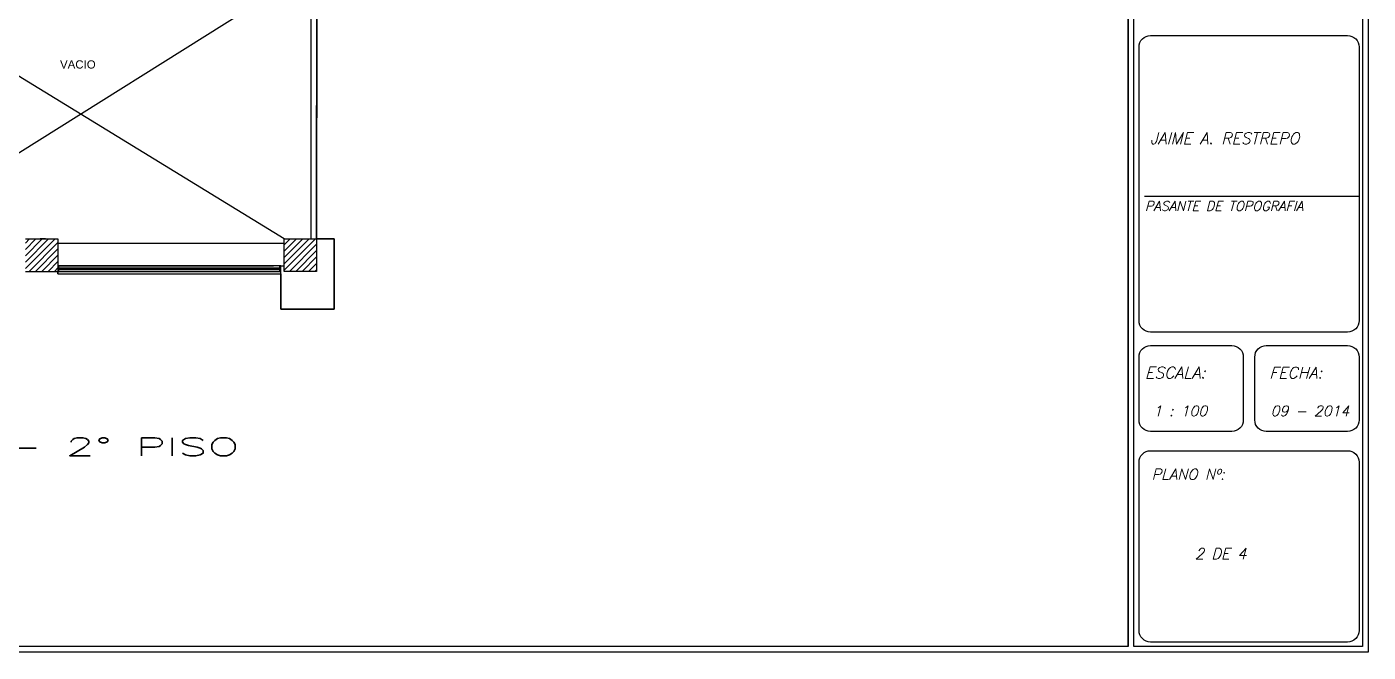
# Model space of a CAD drawing. Header units: metres. Extents: x 6495 to 6855, y 1254 to 1306.
# Drawn here: x 6618.98 to 6656.3, y 1254.3 to 1271.69 of the extents above; entities that cross this region are included whole.
import ezdxf

# ---------------------------------------------------------------- set-up
doc = ezdxf.new("R2010")
doc.units = ezdxf.units.M
doc.layers.add('0-Grises', color=252, linetype='Continuous')
doc.layers.add('0.Texto_Oficinas', color=7, linetype='Continuous', lineweight=20)
doc.styles.add('ITALIC', font='ITALIC')
doc.styles.add('ROMANS', font='romans.shx')
doc.styles.get("Standard").update_dxf_attribs({"font": 'arial.ttf'})
pattern_1 = [(45, (6358.58058, 1036.41999), (-0.088388348, 0.088388348), [])]

msp = doc.modelspace()

# ---------------------------------------------------------------- hatches: boundary and pattern name
at = {"layer": '0-Grises'}
h = msp.add_hatch(dxfattribs=at)
h.set_pattern_fill('ANSI31', color=8, style=0)
h.set_pattern_definition(pattern_1)
h.paths.add_polyline_path([(6618.946, 1265.088), (6618.946, 1264.888), (6619.846, 1264.888), (6619.846, 1265.788), (6618.946, 1265.788)])
h = msp.add_hatch(dxfattribs=at)
h.set_pattern_fill('ANSI31', color=8, style=0)
h.set_pattern_definition(pattern_1)
h.paths.add_polyline_path([(6627.046, 1264.888), (6627.046, 1265.788), (6626.146, 1265.788), (6626.146, 1265.088), (6626.146, 1264.888)])

# ---------------------------------------------------------------- linework, layer by layer
for p, q in [((6626.146, 1265.788), (6613.746, 1273.388)), ((6613.746, 1265.038), (6626.896, 1273.288)), ((6626.896, 1265.788), (6626.896, 1273.288)), ((6627.049, 1273.288), (6627.046, 1265.788)), ((6618.946, 1265.788), (6619.846, 1265.788)), ((6619.206, 1265.788), (6619.356, 1265.788)), ((6619.506, 1265.788), (6619.356, 1265.788)), ((6619.846, 1265.788), (6619.846, 1264.888)), ((6626.146, 1265.665), (6619.866, 1265.665)), ((6626.146, 1265.088), (6626.146, 1265.788)), ((6626.146, 1265.788), (6627.046, 1265.788)), ((6627.046, 1265.788), (6627.046, 1264.888)), ((6627.046, 1265.788), (6627.536, 1265.788)), ((6627.536, 1265.788), (6627.536, 1263.838)), ((6619.866, 1265.038), (6619.846, 1265.038)), ((6619.866, 1265.038), (6625.846, 1265.038)), ((6619.866, 1265.038), (6625.846, 1265.038)), ((6626.046, 1265.038), (6619.866, 1265.038)), ((6619.866, 1265.038), (6619.866, 1264.888)), ((6619.866, 1264.988), (6626.016, 1264.988)), ((6619.866, 1264.963), (6625.816, 1264.963)), ((6619.866, 1264.938), (6626.016, 1264.938)), ((6619.886, 1264.963), (6626.016, 1264.963)), ((6626.016, 1265.038), (6626.016, 1264.888)), ((6626.046, 1263.838), (6626.046, 1265.038)), ((6626.046, 1265.038), (6626.146, 1265.038)), ((6626.146, 1264.888), (6626.146, 1265.088)), ((6618.946, 1264.888), (6619.846, 1264.888)), ((6619.846, 1264.888), (6626.046, 1264.888)), ((6619.846, 1264.818), (6619.846, 1264.888)), ((6619.846, 1264.818), (6626.046, 1264.818)), ((6619.866, 1264.888), (6625.846, 1264.888)), ((6619.866, 1264.888), (6625.846, 1264.888)), ((6627.046, 1264.888), (6626.146, 1264.888)), ((6627.536, 1263.838), (6626.046, 1263.838))]:
    msp.add_line(p, q, dxfattribs=at)
for points in [[(6581.797, 1305.516), (6656.297, 1305.516), (6656.297, 1254.298), (6581.797, 1254.298)], [(6581.957, 1305.356), (6649.618, 1305.356), (6649.618, 1254.458), (6581.957, 1254.458)]]:
    msp.add_lwpolyline(points, close=True, dxfattribs=at)
for points in [[(6649.618, 1254.458), (6649.618, 1305.356)], [(6618.946, 1264.888), (6619.846, 1264.888), (6619.846, 1264.818), (6626.046, 1264.818), (6626.046, 1263.838), (6627.536, 1263.838), (6627.536, 1265.788), (6627.046, 1265.788), (6627.049, 1273.239)], [(6650.079, 1266.983), (6656.069, 1266.983)]]:
    msp.add_lwpolyline(points, dxfattribs=at)
at = {"layer": '0-Grises', "ltscale": 3}
msp.add_lwpolyline([(6649.778, 1305.356), (6656.137, 1305.356), (6656.137, 1254.458), (6649.778, 1254.458)], close=True, dxfattribs=at)
for points in [[(6650.243, 1271.448), (6655.723, 1271.448, -0.414214), (6656.043, 1271.128), (6656.043, 1263.517, -0.414214), (6655.723, 1263.197), (6650.243, 1263.197, -0.414214), (6649.923, 1263.517), (6649.923, 1271.128, -0.414214)], [(6655.723, 1254.58), (6650.243, 1254.58, -0.414214), (6649.923, 1254.9), (6649.923, 1259.581, -0.414214), (6650.243, 1259.901), (6655.723, 1259.901, -0.414214), (6656.043, 1259.581), (6656.043, 1254.9, -0.414214)]]:
    msp.add_lwpolyline(points, format="xyb", close=True, dxfattribs=at)
at = {"layer": '0-Grises'}
for points in [[(6650.243, 1262.825), (6652.503, 1262.825, -0.414214), (6652.823, 1262.505), (6652.823, 1260.754, -0.414214), (6652.503, 1260.433), (6650.243, 1260.433, -0.414214), (6649.923, 1260.754), (6649.923, 1262.505, -0.414214)], [(6653.463, 1262.825), (6655.723, 1262.825, -0.414214), (6656.043, 1262.505), (6656.043, 1260.754, -0.414214), (6655.723, 1260.433), (6653.463, 1260.433, -0.414214), (6653.143, 1260.754), (6653.143, 1262.505, -0.414214)]]:
    msp.add_lwpolyline(points, format="xyb", close=True, dxfattribs=at)

# ---------------------------------------------------------------- texts
at = {"layer": '0-Grises', "color": 8}
msp.add_text('VACIO', height=0.2282, dxfattribs=at).set_placement((6619.908, 1270.528))
at = {"layer": '0-Grises', "color": 8, "ltscale": 3, "style": 'ITALIC'}
for s, height, p in [('JAIME A. RESTREPO', 0.31877, (6650.227, 1268.427)), ('PASANTE DE TOPOGRAFIA', 0.26298, (6650.088, 1266.575)), ('ESCALA:', 0.3188, (6650.09, 1261.911)), ('FECHA:', 0.3188, (6653.547, 1261.909)), ('1 : 100', 0.2869, (6650.316, 1260.861)), ('09 - 2014', 0.2869, (6653.583, 1260.861)), ('PLANO Nº:', 0.2984, (6650.27, 1259.096)), ('2 DE 4', 0.2984, (6651.477, 1256.887))]:
    msp.add_text(s, height=height, dxfattribs=at).set_placement(p)
at = {"layer": '0.Texto_Oficinas', "style": 'ROMANS', "width": 1.9}
msp.add_text('FACULTAD DE INGENIERÍA - 2° PISO', height=0.5, dxfattribs=at).set_placement((6601.859, 1259.759))

doc.saveas('drawing.dxf')
